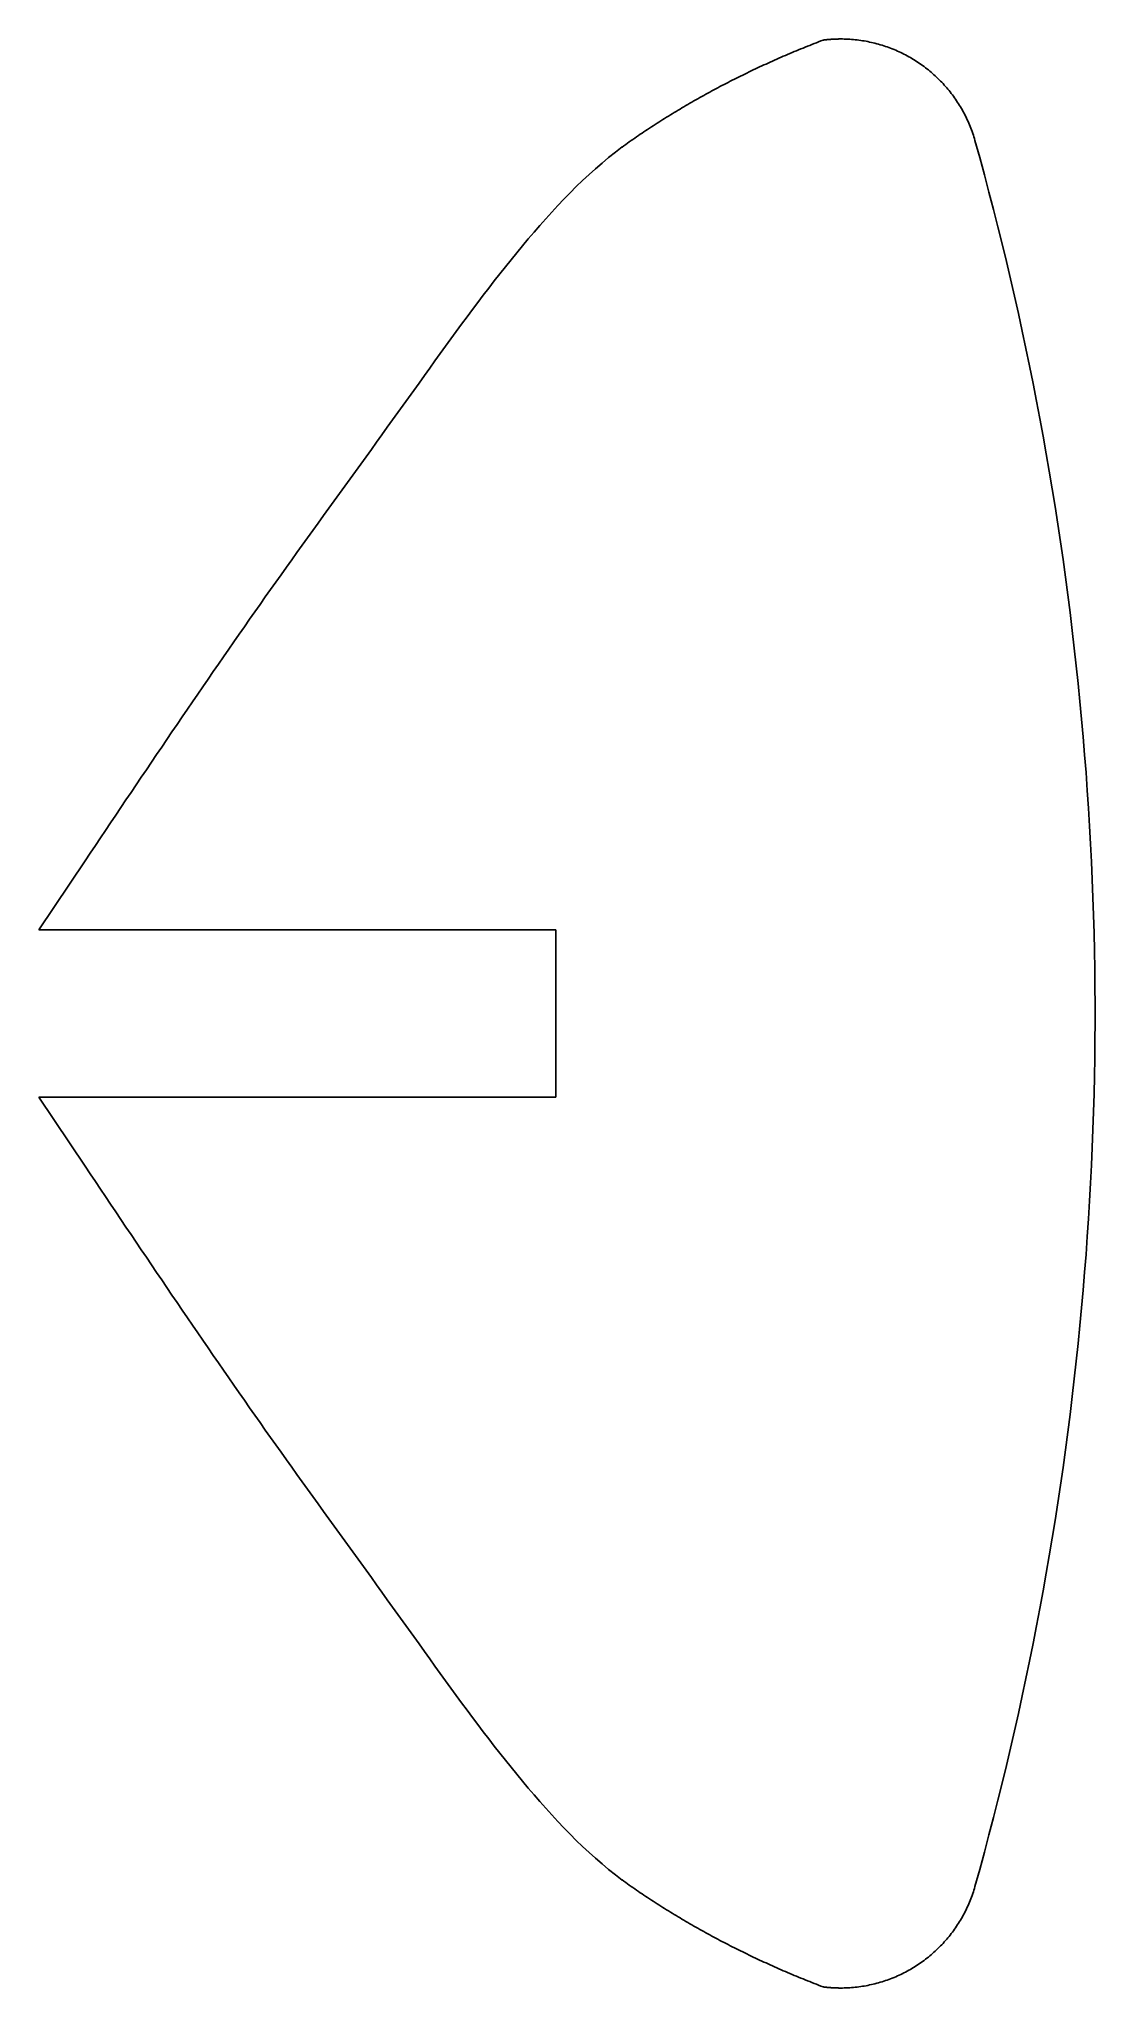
# Model space of a CAD drawing. Header units: metres. Extents: x 860.2 to 898.1, y -35 to 35.
import ezdxf

# ---------------------------------------------------------------- set-up
doc = ezdxf.new("R2010")
doc.units = ezdxf.units.M

msp = doc.modelspace()

# ---------------------------------------------------------------- linework, layer by layer
for p, q in [((886.742, 34.306), (886.665, 34.271)), ((886.82, 34.34), (886.742, 34.306)), ((886.898, 34.374), (886.82, 34.34)), ((886.976, 34.407), (886.898, 34.374)), ((887.055, 34.441), (886.976, 34.407)), ((887.133, 34.474), (887.055, 34.441)), ((887.212, 34.508), (887.133, 34.474)), ((887.291, 34.541), (887.212, 34.508)), ((887.369, 34.574), (887.291, 34.541)), ((887.448, 34.607), (887.369, 34.574)), ((887.528, 34.639), (887.448, 34.607)), ((887.607, 34.672), (887.528, 34.639)), ((887.686, 34.704), (887.607, 34.672)), ((887.766, 34.736), (887.686, 34.704)), ((887.846, 34.768), (887.766, 34.736)), ((887.926, 34.8), (887.846, 34.768)), ((888.006, 34.831), (887.926, 34.8)), ((888.086, 34.863), (888.006, 34.831)), ((888.166, 34.894), (888.086, 34.863)), ((888.246, 34.925), (888.166, 34.894)), ((888.327, 34.956), (888.246, 34.925)), ((888.327, 34.956), (888.333, 34.957)), ((888.333, 34.957), (888.34, 34.958)), ((888.34, 34.958), (888.346, 34.959)), ((888.346, 34.959), (888.352, 34.959)), ((888.352, 34.959), (888.359, 34.96)), ((888.359, 34.96), (888.365, 34.961)), ((888.365, 34.961), (888.371, 34.962)), ((888.371, 34.962), (888.378, 34.962)), ((888.378, 34.962), (888.384, 34.963)), ((888.384, 34.963), (888.39, 34.964)), ((888.39, 34.964), (888.397, 34.965)), ((888.397, 34.965), (888.403, 34.965)), ((888.403, 34.965), (888.41, 34.966)), ((888.41, 34.966), (888.416, 34.967)), ((888.416, 34.967), (888.422, 34.967)), ((888.422, 34.967), (888.429, 34.968)), ((888.429, 34.968), (888.435, 34.969)), ((888.435, 34.969), (888.441, 34.969)), ((888.441, 34.969), (888.448, 34.97)), ((888.448, 34.97), (888.454, 34.971)), ((888.454, 34.971), (888.46, 34.971)), ((888.46, 34.971), (888.467, 34.972)), ((888.467, 34.972), (888.473, 34.973)), ((888.473, 34.973), (888.48, 34.973)), ((888.48, 34.973), (888.486, 34.974)), ((888.486, 34.974), (888.492, 34.974)), ((888.492, 34.974), (888.499, 34.975)), ((888.499, 34.975), (888.505, 34.976)), ((888.505, 34.976), (888.511, 34.976)), ((888.511, 34.976), (888.518, 34.977)), ((888.518, 34.977), (888.524, 34.977)), ((888.524, 34.977), (888.531, 34.978)), ((888.531, 34.978), (888.537, 34.978)), ((888.537, 34.978), (888.543, 34.979)), ((888.543, 34.979), (888.55, 34.979)), ((888.55, 34.979), (888.556, 34.98)), ((888.556, 34.98), (888.562, 34.98)), ((888.562, 34.98), (888.569, 34.981)), ((888.569, 34.981), (888.575, 34.981)), ((888.575, 34.981), (888.582, 34.982)), ((888.582, 34.982), (888.588, 34.982)), ((888.588, 34.982), (888.594, 34.983)), ((888.594, 34.983), (888.601, 34.983)), ((888.601, 34.983), (888.607, 34.984)), ((888.607, 34.984), (888.614, 34.984)), ((888.614, 34.984), (888.62, 34.985)), ((888.62, 34.985), (888.626, 34.985)), ((888.626, 34.985), (888.633, 34.986)), ((888.633, 34.986), (888.639, 34.986)), ((888.639, 34.986), (888.645, 34.986)), ((888.645, 34.986), (888.652, 34.987)), ((888.652, 34.987), (888.658, 34.987)), ((888.658, 34.987), (888.665, 34.988)), ((888.665, 34.988), (888.671, 34.988)), ((888.671, 34.988), (888.677, 34.988)), ((888.677, 34.988), (888.684, 34.989)), ((888.684, 34.989), (888.69, 34.989)), ((888.69, 34.989), (888.697, 34.989)), ((888.697, 34.989), (888.703, 34.99)), ((888.703, 34.99), (888.709, 34.99)), ((888.709, 34.99), (888.716, 34.99)), ((888.716, 34.99), (888.722, 34.991)), ((888.722, 34.991), (888.729, 34.991)), ((888.729, 34.991), (888.735, 34.991)), ((888.735, 34.991), (888.741, 34.991)), ((888.741, 34.991), (888.748, 34.992)), ((888.748, 34.992), (888.754, 34.992)), ((888.754, 34.992), (888.761, 34.992)), ((888.761, 34.992), (888.767, 34.992)), ((888.767, 34.992), (888.773, 34.993)), ((888.773, 34.993), (888.78, 34.993)), ((888.78, 34.993), (888.786, 34.993)), ((888.786, 34.993), (888.793, 34.993)), ((888.793, 34.993), (888.799, 34.994)), ((888.799, 34.994), (888.805, 34.994)), ((888.805, 34.994), (888.812, 34.994)), ((888.812, 34.994), (888.818, 34.994)), ((888.818, 34.994), (888.825, 34.994)), ((888.825, 34.994), (888.831, 34.995)), ((888.831, 34.995), (888.837, 34.995)), ((888.837, 34.995), (888.844, 34.995)), ((888.844, 34.995), (888.85, 34.995)), ((888.85, 34.995), (888.857, 34.995)), ((888.857, 34.995), (888.863, 34.995)), ((888.863, 34.995), (888.869, 34.995)), ((888.869, 34.995), (888.876, 34.995)), ((888.876, 34.995), (888.882, 34.996)), ((888.882, 34.996), (888.889, 34.996)), ((888.889, 34.996), (888.895, 34.996)), ((888.895, 34.996), (888.901, 34.996)), ((888.901, 34.996), (888.908, 34.996)), ((888.908, 34.996), (888.914, 34.996)), ((888.914, 34.996), (888.921, 34.996)), ((888.921, 34.996), (888.927, 34.996)), ((888.927, 34.996), (888.933, 34.996)), ((888.933, 34.996), (888.94, 34.996)), ((888.94, 34.996), (888.946, 34.996)), ((888.946, 34.996), (888.953, 34.996)), ((888.953, 34.996), (888.959, 34.996)), ((888.959, 34.996), (889.024, 34.996)), ((889.024, 34.996), (889.09, 34.994)), ((889.09, 34.994), (889.155, 34.992)), ((889.155, 34.992), (889.221, 34.989)), ((889.221, 34.989), (889.286, 34.985)), ((889.286, 34.985), (889.351, 34.981)), ((889.351, 34.981), (889.417, 34.975)), ((889.417, 34.975), (889.482, 34.969)), ((889.482, 34.969), (889.547, 34.962)), ((889.547, 34.962), (889.612, 34.953)), ((889.612, 34.953), (889.677, 34.944)), ((889.677, 34.944), (889.742, 34.935)), ((889.742, 34.935), (889.806, 34.924)), ((889.806, 34.924), (889.871, 34.913)), ((889.871, 34.913), (889.935, 34.9)), ((889.935, 34.9), (889.999, 34.887)), ((889.999, 34.887), (890.063, 34.873)), ((890.063, 34.873), (890.127, 34.858)), ((890.127, 34.858), (890.19, 34.843)), ((890.19, 34.843), (890.254, 34.826)), ((890.254, 34.826), (890.317, 34.809)), ((890.317, 34.809), (890.38, 34.791)), ((890.38, 34.791), (890.443, 34.772)), ((890.443, 34.772), (890.505, 34.752)), ((890.505, 34.752), (890.567, 34.731)), ((890.567, 34.731), (890.629, 34.71)), ((890.629, 34.71), (890.691, 34.687)), ((890.691, 34.687), (890.752, 34.664)), ((890.752, 34.664), (890.813, 34.641)), ((890.813, 34.641), (890.874, 34.616)), ((890.874, 34.616), (890.934, 34.591)), ((890.934, 34.591), (890.994, 34.564)), ((890.994, 34.564), (891.054, 34.537)), ((891.054, 34.537), (891.113, 34.51)), ((891.113, 34.51), (891.172, 34.481)), ((891.172, 34.481), (891.23, 34.452)), ((891.23, 34.452), (891.289, 34.422)), ((891.289, 34.422), (891.346, 34.391)), ((891.346, 34.391), (891.404, 34.359)), ((891.404, 34.359), (891.461, 34.327)), ((891.461, 34.327), (891.517, 34.294)), ((885.292, 33.626), (885.217, 33.589)), ((885.367, 33.664), (885.292, 33.626)), ((885.442, 33.701), (885.367, 33.664)), ((885.517, 33.737), (885.442, 33.701)), ((885.592, 33.774), (885.517, 33.737)), ((885.668, 33.811), (885.592, 33.774)), ((885.744, 33.847), (885.668, 33.811)), ((885.82, 33.883), (885.744, 33.847)), ((885.896, 33.919), (885.82, 33.883)), ((885.972, 33.955), (885.896, 33.919)), ((886.048, 33.991), (885.972, 33.955)), ((886.125, 34.027), (886.048, 33.991)), ((886.201, 34.062), (886.125, 34.027)), ((886.278, 34.097), (886.201, 34.062)), ((886.355, 34.132), (886.278, 34.097)), ((886.432, 34.167), (886.355, 34.132)), ((886.51, 34.202), (886.432, 34.167)), ((886.587, 34.237), (886.51, 34.202)), ((886.665, 34.271), (886.587, 34.237)), ((891.517, 34.294), (891.573, 34.26)), ((891.573, 34.26), (891.629, 34.226)), ((891.629, 34.226), (891.684, 34.19)), ((891.684, 34.19), (891.739, 34.154)), ((891.739, 34.154), (891.793, 34.118)), ((891.793, 34.118), (891.847, 34.08)), ((891.847, 34.08), (891.9, 34.042)), ((891.9, 34.042), (891.953, 34.004)), ((891.953, 34.004), (892.005, 33.964)), ((892.005, 33.964), (892.057, 33.924)), ((892.057, 33.924), (892.108, 33.883)), ((892.108, 33.883), (892.159, 33.842)), ((892.159, 33.842), (892.209, 33.799)), ((892.209, 33.799), (892.259, 33.757)), ((892.259, 33.757), (892.308, 33.713)), ((892.308, 33.713), (892.356, 33.669)), ((892.356, 33.669), (892.404, 33.624)), ((892.404, 33.624), (892.451, 33.579)), ((883.971, 32.93), (883.899, 32.89)), ((884.043, 32.97), (883.971, 32.93)), ((884.115, 33.01), (884.043, 32.97)), ((884.187, 33.05), (884.115, 33.01)), ((884.26, 33.089), (884.187, 33.05)), ((884.332, 33.129), (884.26, 33.089)), ((884.405, 33.168), (884.332, 33.129)), ((884.478, 33.207), (884.405, 33.168)), ((884.551, 33.246), (884.478, 33.207)), ((884.625, 33.285), (884.551, 33.246)), ((884.698, 33.323), (884.625, 33.285)), ((884.772, 33.362), (884.698, 33.323)), ((884.845, 33.4), (884.772, 33.362)), ((884.919, 33.438), (884.845, 33.4)), ((884.994, 33.476), (884.919, 33.438)), ((885.068, 33.514), (884.994, 33.476)), ((885.142, 33.551), (885.068, 33.514)), ((885.217, 33.589), (885.142, 33.551)), ((892.451, 33.579), (892.498, 33.533)), ((892.498, 33.533), (892.544, 33.487)), ((892.544, 33.487), (892.589, 33.44)), ((892.589, 33.44), (892.634, 33.392)), ((892.634, 33.392), (892.678, 33.343)), ((892.678, 33.343), (892.722, 33.295)), ((892.722, 33.295), (892.765, 33.245)), ((892.765, 33.245), (892.807, 33.195)), ((892.807, 33.195), (892.849, 33.145)), ((892.849, 33.145), (892.89, 33.093)), ((892.89, 33.093), (892.93, 33.042)), ((892.93, 33.042), (892.97, 32.99)), ((892.97, 32.99), (893.008, 32.937)), ((893.008, 32.937), (893.047, 32.884)), ((882.775, 32.227), (882.706, 32.184)), ((882.844, 32.27), (882.775, 32.227)), ((882.913, 32.312), (882.844, 32.27)), ((882.982, 32.354), (882.913, 32.312)), ((883.052, 32.396), (882.982, 32.354)), ((883.121, 32.438), (883.052, 32.396)), ((883.191, 32.48), (883.121, 32.438)), ((883.261, 32.522), (883.191, 32.48)), ((883.331, 32.563), (883.261, 32.522)), ((883.402, 32.605), (883.331, 32.563)), ((883.472, 32.646), (883.402, 32.605)), ((883.543, 32.687), (883.472, 32.646)), ((883.614, 32.728), (883.543, 32.687)), ((883.685, 32.769), (883.614, 32.728)), ((883.756, 32.809), (883.685, 32.769)), ((883.827, 32.85), (883.756, 32.809)), ((883.899, 32.89), (883.827, 32.85)), ((893.047, 32.884), (893.084, 32.83)), ((893.084, 32.83), (893.121, 32.776)), ((893.121, 32.776), (893.157, 32.721)), ((893.157, 32.721), (893.193, 32.666)), ((893.193, 32.666), (893.227, 32.611)), ((893.227, 32.611), (893.261, 32.555)), ((893.261, 32.555), (893.294, 32.498)), ((893.294, 32.498), (893.327, 32.442)), ((893.327, 32.442), (893.359, 32.384)), ((893.359, 32.384), (893.39, 32.327)), ((893.39, 32.327), (893.42, 32.268)), ((893.42, 32.268), (893.449, 32.21)), ((893.449, 32.21), (893.478, 32.151)), ((881.698, 31.527), (881.632, 31.482)), ((881.763, 31.572), (881.698, 31.527)), ((881.83, 31.617), (881.763, 31.572)), ((881.896, 31.661), (881.83, 31.617)), ((881.962, 31.706), (881.896, 31.661)), ((882.029, 31.75), (881.962, 31.706)), ((882.096, 31.794), (882.029, 31.75)), ((882.163, 31.838), (882.096, 31.794)), ((882.23, 31.882), (882.163, 31.838)), ((882.298, 31.925), (882.23, 31.882)), ((882.365, 31.969), (882.298, 31.925)), ((882.433, 32.012), (882.365, 31.969)), ((882.501, 32.056), (882.433, 32.012)), ((882.569, 32.099), (882.501, 32.056)), ((882.638, 32.142), (882.569, 32.099)), ((882.706, 32.184), (882.638, 32.142)), ((893.478, 32.151), (893.506, 32.092)), ((893.506, 32.092), (893.533, 32.032)), ((893.533, 32.032), (893.559, 31.972)), ((893.559, 31.972), (893.585, 31.912)), ((893.585, 31.912), (893.61, 31.851)), ((893.61, 31.851), (893.634, 31.791)), ((893.634, 31.791), (893.657, 31.729)), ((893.657, 31.729), (893.679, 31.668)), ((893.679, 31.668), (893.701, 31.606)), ((893.701, 31.606), (893.722, 31.544)), ((893.722, 31.544), (893.742, 31.481)), ((880.869, 30.931), (880.628, 30.739)), ((881.113, 31.119), (880.869, 30.931)), ((881.177, 31.164), (881.113, 31.117)), ((881.113, 31.119), (881.113, 31.117)), ((881.242, 31.209), (881.177, 31.164)), ((881.306, 31.255), (881.242, 31.209)), ((881.371, 31.301), (881.306, 31.255)), ((881.436, 31.346), (881.371, 31.301)), ((881.501, 31.392), (881.436, 31.346)), ((881.566, 31.437), (881.501, 31.392)), ((881.632, 31.482), (881.566, 31.437)), ((893.742, 31.481), (893.761, 31.419)), ((893.761, 31.419), (893.779, 31.356)), ((893.779, 31.356), (893.951, 30.738)), ((879.924, 30.127), (879.695, 29.913)), ((880.156, 30.337), (879.924, 30.127)), ((880.391, 30.54), (880.156, 30.337)), ((880.628, 30.739), (880.391, 30.54)), ((893.951, 30.738), (894.119, 30.119)), ((894.119, 30.119), (894.283, 29.499)), ((879.245, 29.471), (879.023, 29.244)), ((879.468, 29.694), (879.245, 29.471)), ((879.695, 29.913), (879.468, 29.694)), ((894.283, 29.499), (894.444, 28.878)), ((878.588, 28.779), (878.373, 28.542)), ((878.804, 29.013), (878.588, 28.779)), ((879.023, 29.244), (878.804, 29.013)), ((894.444, 28.878), (894.602, 28.256)), ((877.95, 28.059), (877.742, 27.815)), ((878.161, 28.302), (877.95, 28.059)), ((878.373, 28.542), (878.161, 28.302)), ((894.602, 28.256), (894.756, 27.634)), ((877.33, 27.32), (877.126, 27.07)), ((877.535, 27.568), (877.33, 27.32)), ((877.742, 27.815), (877.535, 27.568)), ((894.756, 27.634), (894.907, 27.01)), ((876.924, 26.818), (876.723, 26.564)), ((877.126, 27.07), (876.924, 26.818)), ((894.907, 27.01), (895.054, 26.386)), ((876.326, 26.053), (876.129, 25.796)), ((876.524, 26.31), (876.326, 26.053)), ((876.723, 26.564), (876.524, 26.31)), ((895.054, 26.386), (895.198, 25.761)), ((875.738, 25.277), (875.544, 25.016)), ((875.933, 25.537), (875.738, 25.277)), ((876.129, 25.796), (875.933, 25.537)), ((895.198, 25.761), (895.339, 25.135)), ((875.351, 24.755), (875.158, 24.492)), ((875.544, 25.016), (875.351, 24.755)), ((895.339, 25.135), (895.476, 24.509)), ((895.476, 24.509), (895.609, 23.881)), ((874.775, 23.965), (874.584, 23.701)), ((874.966, 24.229), (874.775, 23.965)), ((875.158, 24.492), (874.966, 24.229)), ((895.609, 23.881), (895.74, 23.253)), ((874.203, 23.171), (874.013, 22.906)), ((874.393, 23.436), (874.203, 23.171)), ((874.584, 23.701), (874.393, 23.436)), ((895.74, 23.253), (895.866, 22.624)), ((873.823, 22.64), (873.633, 22.375)), ((874.013, 22.906), (873.823, 22.64)), ((895.866, 22.624), (895.989, 21.995)), ((873.253, 21.844), (873.063, 21.579)), ((873.443, 22.11), (873.253, 21.844)), ((873.633, 22.375), (873.443, 22.11)), ((895.989, 21.995), (896.109, 21.365)), ((872.682, 21.05), (872.491, 20.785)), ((872.873, 21.315), (872.682, 21.05)), ((873.063, 21.579), (872.873, 21.315)), ((896.109, 21.365), (896.225, 20.734)), ((872.3, 20.521), (872.11, 20.257)), ((872.491, 20.785), (872.3, 20.521)), ((896.225, 20.734), (896.338, 20.103)), ((871.728, 19.728), (871.537, 19.464)), ((871.919, 19.992), (871.728, 19.728)), ((872.11, 20.257), (871.919, 19.992)), ((896.338, 20.103), (896.447, 19.471)), ((871.155, 18.936), (870.963, 18.672)), ((871.346, 19.2), (871.155, 18.936)), ((871.537, 19.464), (871.346, 19.2)), ((896.447, 19.471), (896.553, 18.838)), ((870.773, 18.408), (870.582, 18.143)), ((870.963, 18.672), (870.773, 18.408)), ((896.553, 18.838), (896.655, 18.205)), ((896.655, 18.205), (896.754, 17.571)), ((870.2, 17.614), (870.01, 17.35)), ((870.391, 17.879), (870.2, 17.614)), ((870.582, 18.143), (870.391, 17.879)), ((896.754, 17.571), (896.849, 16.937)), ((869.629, 16.82), (869.439, 16.555)), ((869.819, 17.085), (869.629, 16.82)), ((870.01, 17.35), (869.819, 17.085)), ((896.849, 16.937), (896.941, 16.302)), ((869.249, 16.29), (869.059, 16.024)), ((869.439, 16.555), (869.249, 16.29)), ((896.941, 16.302), (897.029, 15.667)), ((868.681, 15.492), (868.492, 15.226)), ((868.87, 15.758), (868.681, 15.492)), ((869.059, 16.024), (868.87, 15.758)), ((897.029, 15.667), (897.114, 15.031)), ((868.303, 14.959), (868.115, 14.692)), ((868.492, 15.226), (868.303, 14.959)), ((897.114, 15.031), (897.195, 14.395)), ((867.739, 14.157), (867.552, 13.889)), ((867.927, 14.425), (867.739, 14.157)), ((868.115, 14.692), (867.927, 14.425)), ((897.195, 14.395), (897.273, 13.758)), ((867.178, 13.352), (866.991, 13.084)), ((867.365, 13.621), (867.178, 13.352)), ((867.552, 13.889), (867.365, 13.621)), ((897.273, 13.758), (897.347, 13.121)), ((866.805, 12.814), (866.619, 12.545)), ((866.991, 13.084), (866.805, 12.814)), ((897.347, 13.121), (897.418, 12.483)), ((866.247, 12.006), (866.061, 11.736)), ((866.433, 12.276), (866.247, 12.006)), ((866.619, 12.545), (866.433, 12.276)), ((897.418, 12.483), (897.485, 11.845)), ((865.876, 11.466), (865.691, 11.195)), ((866.061, 11.736), (865.876, 11.466)), ((897.485, 11.845), (897.548, 11.207)), ((897.548, 11.207), (897.609, 10.569)), ((865.321, 10.654), (865.136, 10.383)), ((865.506, 10.925), (865.321, 10.654)), ((865.691, 11.195), (865.506, 10.925)), ((897.609, 10.569), (897.665, 9.93)), ((864.767, 9.841), (864.583, 9.57)), ((864.952, 10.112), (864.767, 9.841)), ((865.136, 10.383), (864.952, 10.112)), ((897.665, 9.93), (897.718, 9.29)), ((864.399, 9.299), (864.215, 9.027)), ((864.583, 9.57), (864.399, 9.299)), ((897.718, 9.29), (897.768, 8.651)), ((863.847, 8.484), (863.664, 8.212)), ((864.031, 8.756), (863.847, 8.484)), ((864.215, 9.027), (864.031, 8.756)), ((897.768, 8.651), (897.814, 8.011)), ((863.481, 7.94), (863.297, 7.668)), ((863.664, 8.212), (863.481, 7.94)), ((897.814, 8.011), (897.856, 7.371)), ((862.931, 7.123), (862.749, 6.85)), ((863.114, 7.395), (862.931, 7.123)), ((863.297, 7.668), (863.114, 7.395)), ((897.856, 7.371), (897.895, 6.731)), ((862.384, 6.304), (862.202, 6.03)), ((862.566, 6.577), (862.384, 6.304)), ((862.749, 6.85), (862.566, 6.577)), ((897.895, 6.731), (897.93, 6.091)), ((862.019, 5.757), (861.838, 5.483)), ((862.202, 6.03), (862.019, 5.757)), ((897.93, 6.091), (897.962, 5.45)), ((860.177, 3), (861.838, 5.483)), ((897.962, 5.45), (897.991, 4.809)), ((897.991, 4.809), (898.015, 4.168)), ((898.015, 4.168), (898.037, 3.527)), ((898.037, 3.527), (898.054, 2.886)), ((878.73, 3), (860.177, 3)), ((878.73, 3), (878.73, -3)), ((898.054, 2.886), (898.069, 2.245)), ((898.069, 2.245), (898.079, 1.603)), ((898.079, 1.603), (898.086, 0.962)), ((898.086, 0.962), (898.09, 0.321)), ((898.09, 0.321), (898.09, -0.321)), ((898.09, -0.321), (898.086, -0.962)), ((898.086, -0.962), (898.079, -1.603)), ((898.079, -1.603), (898.069, -2.245)), ((898.069, -2.245), (898.054, -2.886)), ((861.838, -5.483), (860.177, -3)), ((878.73, -3), (860.177, -3)), ((898.054, -2.886), (898.037, -3.527)), ((898.015, -4.168), (897.991, -4.809)), ((898.037, -3.527), (898.015, -4.168)), ((897.991, -4.809), (897.962, -5.45)), ((862.019, -5.757), (861.838, -5.483)), ((897.962, -5.45), (897.93, -6.091)), ((862.202, -6.03), (862.019, -5.757)), ((862.384, -6.304), (862.202, -6.03)), ((897.93, -6.091), (897.895, -6.731)), ((862.566, -6.577), (862.384, -6.304)), ((862.749, -6.85), (862.566, -6.577)), ((862.931, -7.123), (862.749, -6.85)), ((897.895, -6.731), (897.856, -7.371)), ((863.114, -7.395), (862.931, -7.123)), ((863.297, -7.668), (863.114, -7.395)), ((863.481, -7.94), (863.297, -7.668)), ((897.856, -7.371), (897.814, -8.011)), ((863.664, -8.212), (863.481, -7.94)), ((863.847, -8.484), (863.664, -8.212)), ((897.814, -8.011), (897.768, -8.651)), ((864.031, -8.756), (863.847, -8.484)), ((864.215, -9.027), (864.031, -8.756)), ((864.399, -9.299), (864.215, -9.027)), ((897.768, -8.651), (897.718, -9.29)), ((864.583, -9.57), (864.399, -9.299)), ((864.767, -9.841), (864.583, -9.57)), ((897.718, -9.29), (897.665, -9.93)), ((864.952, -10.112), (864.767, -9.841)), ((865.136, -10.383), (864.952, -10.112)), ((865.321, -10.654), (865.136, -10.383)), ((897.665, -9.93), (897.609, -10.569)), ((865.506, -10.925), (865.321, -10.654)), ((865.691, -11.195), (865.506, -10.925)), ((865.876, -11.466), (865.691, -11.195)), ((897.609, -10.569), (897.548, -11.207)), ((866.061, -11.736), (865.876, -11.466)), ((866.247, -12.006), (866.061, -11.736)), ((897.485, -11.845), (897.418, -12.483)), ((897.548, -11.207), (897.485, -11.845)), ((866.433, -12.276), (866.247, -12.006)), ((866.619, -12.545), (866.433, -12.276)), ((866.805, -12.814), (866.619, -12.545)), ((897.418, -12.483), (897.347, -13.121)), ((866.991, -13.084), (866.805, -12.814)), ((867.178, -13.352), (866.991, -13.084)), ((897.347, -13.121), (897.273, -13.758)), ((867.365, -13.621), (867.178, -13.352)), ((867.552, -13.889), (867.365, -13.621)), ((867.739, -14.157), (867.552, -13.889)), ((897.273, -13.758), (897.195, -14.395)), ((867.927, -14.425), (867.739, -14.157)), ((868.115, -14.692), (867.927, -14.425)), ((868.303, -14.959), (868.115, -14.692)), ((897.195, -14.395), (897.114, -15.031)), ((868.492, -15.226), (868.303, -14.959)), ((868.681, -15.492), (868.492, -15.226)), ((897.114, -15.031), (897.029, -15.667)), ((868.87, -15.758), (868.681, -15.492)), ((869.059, -16.024), (868.87, -15.758)), ((869.249, -16.29), (869.059, -16.024)), ((897.029, -15.667), (896.941, -16.302)), ((869.439, -16.555), (869.249, -16.29)), ((869.629, -16.82), (869.439, -16.555)), ((896.941, -16.302), (896.849, -16.937)), ((869.819, -17.085), (869.629, -16.82)), ((870.01, -17.35), (869.819, -17.085)), ((870.2, -17.614), (870.01, -17.35)), ((896.849, -16.937), (896.754, -17.571)), ((870.391, -17.879), (870.2, -17.614)), ((870.582, -18.143), (870.391, -17.879)), ((870.773, -18.408), (870.582, -18.143)), ((896.754, -17.571), (896.655, -18.205)), ((870.963, -18.672), (870.773, -18.408)), ((871.155, -18.936), (870.963, -18.672)), ((896.553, -18.838), (896.447, -19.471)), ((896.655, -18.205), (896.553, -18.838)), ((871.346, -19.2), (871.155, -18.936)), ((871.537, -19.464), (871.346, -19.2)), ((871.728, -19.728), (871.537, -19.464)), ((896.447, -19.471), (896.338, -20.103)), ((871.919, -19.992), (871.728, -19.728)), ((872.11, -20.257), (871.919, -19.992)), ((872.3, -20.521), (872.11, -20.257)), ((896.338, -20.103), (896.225, -20.734)), ((872.491, -20.785), (872.3, -20.521)), ((872.682, -21.05), (872.491, -20.785)), ((896.225, -20.734), (896.109, -21.365)), ((872.873, -21.315), (872.682, -21.05)), ((873.063, -21.579), (872.873, -21.315)), ((873.253, -21.844), (873.063, -21.579)), ((896.109, -21.365), (895.989, -21.995)), ((873.443, -22.11), (873.253, -21.844)), ((873.633, -22.375), (873.443, -22.11)), ((873.823, -22.64), (873.633, -22.375)), ((895.989, -21.995), (895.866, -22.624)), ((874.013, -22.906), (873.823, -22.64)), ((874.203, -23.171), (874.013, -22.906)), ((895.866, -22.624), (895.74, -23.253)), ((874.393, -23.436), (874.203, -23.171)), ((874.584, -23.701), (874.393, -23.436)), ((874.775, -23.965), (874.584, -23.701)), ((895.74, -23.253), (895.609, -23.881)), ((874.966, -24.229), (874.775, -23.965)), ((875.158, -24.492), (874.966, -24.229)), ((875.351, -24.755), (875.158, -24.492)), ((895.609, -23.881), (895.476, -24.509)), ((875.544, -25.016), (875.351, -24.755)), ((875.738, -25.277), (875.544, -25.016)), ((895.339, -25.135), (895.198, -25.761)), ((895.476, -24.509), (895.339, -25.135)), ((875.933, -25.537), (875.738, -25.277)), ((876.129, -25.796), (875.933, -25.537)), ((876.326, -26.053), (876.129, -25.796)), ((895.198, -25.761), (895.054, -26.386)), ((876.524, -26.31), (876.326, -26.053)), ((876.723, -26.564), (876.524, -26.31)), ((876.924, -26.818), (876.723, -26.564)), ((895.054, -26.386), (894.907, -27.01)), ((877.126, -27.07), (876.924, -26.818)), ((877.33, -27.32), (877.126, -27.07)), ((894.907, -27.01), (894.756, -27.634)), ((877.535, -27.568), (877.33, -27.32)), ((877.742, -27.815), (877.535, -27.568)), ((877.95, -28.059), (877.742, -27.815)), ((894.756, -27.634), (894.602, -28.256)), ((878.161, -28.302), (877.95, -28.059)), ((878.373, -28.542), (878.161, -28.302)), ((878.588, -28.779), (878.373, -28.542)), ((894.602, -28.256), (894.444, -28.878)), ((878.804, -29.013), (878.588, -28.779)), ((879.023, -29.244), (878.804, -29.013)), ((879.245, -29.471), (879.023, -29.244)), ((894.444, -28.878), (894.283, -29.499)), ((879.468, -29.694), (879.245, -29.471)), ((879.695, -29.913), (879.468, -29.694)), ((879.924, -30.127), (879.695, -29.913)), ((894.283, -29.499), (894.119, -30.119)), ((880.156, -30.337), (879.924, -30.127)), ((880.391, -30.54), (880.156, -30.337)), ((880.628, -30.739), (880.391, -30.54)), ((880.869, -30.931), (880.628, -30.739)), ((893.951, -30.738), (893.779, -31.356)), ((894.119, -30.119), (893.951, -30.738)), ((881.113, -31.119), (880.869, -30.931)), ((881.113, -31.117), (881.113, -31.119)), ((881.113, -31.117), (881.177, -31.164)), ((881.177, -31.164), (881.242, -31.209)), ((881.242, -31.209), (881.306, -31.255)), ((881.306, -31.255), (881.371, -31.301)), ((881.371, -31.301), (881.436, -31.346)), ((881.436, -31.346), (881.501, -31.392)), ((881.501, -31.392), (881.566, -31.437)), ((881.566, -31.437), (881.632, -31.482)), ((881.632, -31.482), (881.698, -31.527)), ((893.722, -31.544), (893.742, -31.481)), ((893.742, -31.481), (893.761, -31.419)), ((893.761, -31.419), (893.779, -31.356)), ((881.698, -31.527), (881.763, -31.572)), ((881.763, -31.572), (881.83, -31.617)), ((881.83, -31.617), (881.896, -31.661)), ((881.896, -31.661), (881.962, -31.706)), ((881.962, -31.706), (882.029, -31.75)), ((882.029, -31.75), (882.096, -31.794)), ((882.096, -31.794), (882.163, -31.838)), ((882.163, -31.838), (882.23, -31.882)), ((882.23, -31.882), (882.298, -31.925)), ((882.298, -31.925), (882.365, -31.969)), ((882.365, -31.969), (882.433, -32.012)), ((882.433, -32.012), (882.501, -32.056)), ((882.501, -32.056), (882.569, -32.099)), ((882.569, -32.099), (882.638, -32.142)), ((882.638, -32.142), (882.706, -32.184)), ((882.706, -32.184), (882.775, -32.227)), ((893.449, -32.21), (893.478, -32.151)), ((893.478, -32.151), (893.506, -32.092)), ((893.506, -32.092), (893.533, -32.032)), ((893.533, -32.032), (893.559, -31.972)), ((893.559, -31.972), (893.585, -31.912)), ((893.585, -31.912), (893.61, -31.851)), ((893.61, -31.851), (893.634, -31.791)), ((893.634, -31.791), (893.657, -31.729)), ((893.657, -31.729), (893.679, -31.668)), ((893.679, -31.668), (893.701, -31.606)), ((893.701, -31.606), (893.722, -31.544)), ((882.775, -32.227), (882.844, -32.27)), ((882.844, -32.27), (882.913, -32.312)), ((882.913, -32.312), (882.982, -32.354)), ((882.982, -32.354), (883.052, -32.396)), ((883.052, -32.396), (883.121, -32.438)), ((883.121, -32.438), (883.191, -32.48)), ((883.191, -32.48), (883.261, -32.522)), ((883.261, -32.522), (883.331, -32.563)), ((883.331, -32.563), (883.402, -32.605)), ((883.402, -32.605), (883.472, -32.646)), ((883.472, -32.646), (883.543, -32.687)), ((883.543, -32.687), (883.614, -32.728)), ((883.614, -32.728), (883.685, -32.769)), ((883.685, -32.769), (883.756, -32.809)), ((883.756, -32.809), (883.827, -32.85)), ((883.827, -32.85), (883.899, -32.89)), ((883.899, -32.89), (883.971, -32.93)), ((893.008, -32.937), (893.047, -32.884)), ((893.047, -32.884), (893.084, -32.83)), ((893.084, -32.83), (893.121, -32.776)), ((893.121, -32.776), (893.157, -32.721)), ((893.157, -32.721), (893.193, -32.666)), ((893.193, -32.666), (893.227, -32.611)), ((893.227, -32.611), (893.261, -32.555)), ((893.261, -32.555), (893.294, -32.498)), ((893.294, -32.498), (893.327, -32.442)), ((893.327, -32.442), (893.359, -32.384)), ((893.359, -32.384), (893.39, -32.327)), ((893.39, -32.327), (893.42, -32.268)), ((893.42, -32.268), (893.449, -32.21)), ((883.971, -32.93), (884.043, -32.97)), ((884.043, -32.97), (884.115, -33.01)), ((884.115, -33.01), (884.187, -33.05)), ((884.187, -33.05), (884.26, -33.089)), ((884.26, -33.089), (884.332, -33.129)), ((884.332, -33.129), (884.405, -33.168)), ((884.405, -33.168), (884.478, -33.207)), ((884.478, -33.207), (884.551, -33.246)), ((884.551, -33.246), (884.625, -33.285)), ((884.625, -33.285), (884.698, -33.323)), ((884.698, -33.323), (884.772, -33.362)), ((884.772, -33.362), (884.845, -33.4)), ((884.845, -33.4), (884.919, -33.438)), ((884.919, -33.438), (884.994, -33.476)), ((884.994, -33.476), (885.068, -33.514)), ((885.068, -33.514), (885.142, -33.551)), ((885.142, -33.551), (885.217, -33.589)), ((885.217, -33.589), (885.292, -33.626)), ((892.404, -33.624), (892.451, -33.579)), ((892.451, -33.579), (892.498, -33.533)), ((892.498, -33.533), (892.544, -33.487)), ((892.544, -33.487), (892.589, -33.44)), ((892.589, -33.44), (892.634, -33.392)), ((892.634, -33.392), (892.678, -33.343)), ((892.678, -33.343), (892.722, -33.295)), ((892.722, -33.295), (892.765, -33.245)), ((892.765, -33.245), (892.807, -33.195)), ((892.807, -33.195), (892.849, -33.145)), ((892.849, -33.145), (892.89, -33.093)), ((892.89, -33.093), (892.93, -33.042)), ((892.93, -33.042), (892.97, -32.99)), ((892.97, -32.99), (893.008, -32.937)), ((885.292, -33.626), (885.367, -33.664)), ((885.367, -33.664), (885.442, -33.701)), ((885.442, -33.701), (885.517, -33.737)), ((885.517, -33.737), (885.592, -33.774)), ((885.592, -33.774), (885.668, -33.811)), ((885.668, -33.811), (885.744, -33.847)), ((885.744, -33.847), (885.82, -33.883)), ((885.82, -33.883), (885.896, -33.919)), ((885.896, -33.919), (885.972, -33.955)), ((885.972, -33.955), (886.048, -33.991)), ((886.048, -33.991), (886.125, -34.027)), ((886.125, -34.027), (886.201, -34.062)), ((886.201, -34.062), (886.278, -34.097)), ((886.278, -34.097), (886.355, -34.132)), ((886.355, -34.132), (886.432, -34.167)), ((886.432, -34.167), (886.51, -34.202)), ((886.51, -34.202), (886.587, -34.237)), ((886.587, -34.237), (886.665, -34.271)), ((886.665, -34.271), (886.742, -34.306)), ((891.461, -34.327), (891.517, -34.294)), ((891.517, -34.294), (891.573, -34.26)), ((891.573, -34.26), (891.629, -34.226)), ((891.629, -34.226), (891.684, -34.19)), ((891.684, -34.19), (891.739, -34.154)), ((891.739, -34.154), (891.793, -34.118)), ((891.793, -34.118), (891.847, -34.08)), ((891.847, -34.08), (891.9, -34.042)), ((891.9, -34.042), (891.953, -34.004)), ((891.953, -34.004), (892.005, -33.964)), ((892.005, -33.964), (892.057, -33.924)), ((892.057, -33.924), (892.108, -33.883)), ((892.108, -33.883), (892.159, -33.842)), ((892.159, -33.842), (892.209, -33.799)), ((892.209, -33.799), (892.259, -33.757)), ((892.259, -33.757), (892.308, -33.713)), ((892.308, -33.713), (892.356, -33.669)), ((892.356, -33.669), (892.404, -33.624)), ((886.742, -34.306), (886.82, -34.34)), ((886.82, -34.34), (886.898, -34.374)), ((886.898, -34.374), (886.976, -34.407)), ((886.976, -34.407), (887.055, -34.441)), ((887.055, -34.441), (887.133, -34.474)), ((887.133, -34.474), (887.212, -34.508)), ((887.212, -34.508), (887.291, -34.541)), ((887.291, -34.541), (887.369, -34.574)), ((887.369, -34.574), (887.448, -34.607)), ((887.448, -34.607), (887.528, -34.639)), ((887.528, -34.639), (887.607, -34.672)), ((887.607, -34.672), (887.686, -34.704)), ((887.686, -34.704), (887.766, -34.736)), ((887.766, -34.736), (887.846, -34.768)), ((887.846, -34.768), (887.926, -34.8)), ((887.926, -34.8), (888.006, -34.831)), ((888.006, -34.831), (888.086, -34.863)), ((888.086, -34.863), (888.166, -34.894)), ((888.166, -34.894), (888.246, -34.925)), ((888.246, -34.925), (888.327, -34.956)), ((888.327, -34.956), (888.333, -34.957)), ((888.333, -34.957), (888.34, -34.958)), ((888.34, -34.958), (888.346, -34.959)), ((888.346, -34.959), (888.352, -34.959)), ((888.352, -34.959), (888.359, -34.96)), ((888.359, -34.96), (888.365, -34.961)), ((888.365, -34.961), (888.371, -34.962)), ((888.371, -34.962), (888.378, -34.962)), ((888.378, -34.962), (888.384, -34.963)), ((888.384, -34.963), (888.39, -34.964)), ((888.39, -34.964), (888.397, -34.965)), ((888.397, -34.965), (888.403, -34.965)), ((888.403, -34.965), (888.41, -34.966)), ((888.41, -34.966), (888.416, -34.967)), ((888.416, -34.967), (888.422, -34.967)), ((888.422, -34.967), (888.429, -34.968)), ((888.429, -34.968), (888.435, -34.969)), ((888.435, -34.969), (888.441, -34.969)), ((888.441, -34.969), (888.448, -34.97)), ((888.448, -34.97), (888.454, -34.971)), ((888.454, -34.971), (888.46, -34.971)), ((888.46, -34.971), (888.467, -34.972)), ((888.467, -34.972), (888.473, -34.973)), ((888.473, -34.973), (888.48, -34.973)), ((888.48, -34.973), (888.486, -34.974)), ((888.486, -34.974), (888.492, -34.974)), ((888.492, -34.974), (888.499, -34.975)), ((888.499, -34.975), (888.505, -34.976)), ((888.505, -34.976), (888.511, -34.976)), ((888.511, -34.976), (888.518, -34.977)), ((888.518, -34.977), (888.524, -34.977)), ((888.524, -34.977), (888.531, -34.978)), ((888.531, -34.978), (888.537, -34.978)), ((888.537, -34.978), (888.543, -34.979)), ((888.543, -34.979), (888.55, -34.979)), ((888.55, -34.979), (888.556, -34.98)), ((888.556, -34.98), (888.562, -34.98)), ((888.562, -34.98), (888.569, -34.981)), ((888.569, -34.981), (888.575, -34.981)), ((888.575, -34.981), (888.582, -34.982)), ((888.582, -34.982), (888.588, -34.982)), ((888.588, -34.982), (888.594, -34.983)), ((888.594, -34.983), (888.601, -34.983)), ((888.601, -34.983), (888.607, -34.984)), ((888.607, -34.984), (888.614, -34.984)), ((888.614, -34.984), (888.62, -34.985)), ((888.62, -34.985), (888.626, -34.985)), ((888.626, -34.985), (888.633, -34.986)), ((888.633, -34.986), (888.639, -34.986)), ((888.639, -34.986), (888.645, -34.986)), ((888.645, -34.986), (888.652, -34.987)), ((888.652, -34.987), (888.658, -34.987)), ((888.658, -34.987), (888.665, -34.988)), ((888.665, -34.988), (888.671, -34.988)), ((888.671, -34.988), (888.677, -34.988)), ((888.677, -34.988), (888.684, -34.989)), ((888.684, -34.989), (888.69, -34.989)), ((888.69, -34.989), (888.697, -34.989)), ((888.697, -34.989), (888.703, -34.99)), ((888.703, -34.99), (888.709, -34.99)), ((888.709, -34.99), (888.716, -34.99)), ((888.716, -34.99), (888.722, -34.991)), ((888.722, -34.991), (888.729, -34.991)), ((888.729, -34.991), (888.735, -34.991)), ((888.735, -34.991), (888.741, -34.991)), ((888.741, -34.991), (888.748, -34.992)), ((888.748, -34.992), (888.754, -34.992)), ((888.754, -34.992), (888.761, -34.992)), ((888.761, -34.992), (888.767, -34.992)), ((888.767, -34.992), (888.773, -34.993)), ((888.773, -34.993), (888.78, -34.993)), ((888.78, -34.993), (888.786, -34.993)), ((888.786, -34.993), (888.793, -34.993)), ((888.793, -34.993), (888.799, -34.994)), ((888.799, -34.994), (888.805, -34.994)), ((888.805, -34.994), (888.812, -34.994)), ((888.812, -34.994), (888.818, -34.994)), ((888.818, -34.994), (888.825, -34.994)), ((888.825, -34.994), (888.831, -34.995)), ((888.831, -34.995), (888.837, -34.995)), ((888.837, -34.995), (888.844, -34.995)), ((888.844, -34.995), (888.85, -34.995)), ((888.85, -34.995), (888.857, -34.995)), ((888.857, -34.995), (888.863, -34.995)), ((888.863, -34.995), (888.869, -34.995)), ((888.869, -34.995), (888.876, -34.995)), ((888.876, -34.995), (888.882, -34.996)), ((888.882, -34.996), (888.889, -34.996)), ((888.889, -34.996), (888.895, -34.996)), ((888.895, -34.996), (888.901, -34.996)), ((888.901, -34.996), (888.908, -34.996)), ((888.908, -34.996), (888.914, -34.996)), ((888.914, -34.996), (888.921, -34.996)), ((888.921, -34.996), (888.927, -34.996)), ((888.927, -34.996), (888.933, -34.996)), ((888.933, -34.996), (888.94, -34.996)), ((888.94, -34.996), (888.946, -34.996)), ((888.946, -34.996), (888.953, -34.996)), ((888.953, -34.996), (888.959, -34.996)), ((888.959, -34.996), (889.024, -34.996)), ((889.024, -34.996), (889.09, -34.994)), ((889.09, -34.994), (889.155, -34.992)), ((889.155, -34.992), (889.221, -34.989)), ((889.221, -34.989), (889.286, -34.985)), ((889.286, -34.985), (889.351, -34.981)), ((889.351, -34.981), (889.417, -34.975)), ((889.417, -34.975), (889.482, -34.969)), ((889.482, -34.969), (889.547, -34.962)), ((889.547, -34.962), (889.612, -34.953)), ((889.612, -34.953), (889.677, -34.944)), ((889.677, -34.944), (889.742, -34.935)), ((889.742, -34.935), (889.806, -34.924)), ((889.806, -34.924), (889.871, -34.913)), ((889.871, -34.913), (889.935, -34.9)), ((889.935, -34.9), (889.999, -34.887)), ((889.999, -34.887), (890.063, -34.873)), ((890.063, -34.873), (890.127, -34.858)), ((890.127, -34.858), (890.19, -34.843)), ((890.19, -34.843), (890.254, -34.826)), ((890.254, -34.826), (890.317, -34.809)), ((890.317, -34.809), (890.38, -34.791)), ((890.38, -34.791), (890.443, -34.772)), ((890.443, -34.772), (890.505, -34.752)), ((890.505, -34.752), (890.567, -34.731)), ((890.567, -34.731), (890.629, -34.71)), ((890.629, -34.71), (890.691, -34.687)), ((890.691, -34.687), (890.752, -34.664)), ((890.752, -34.664), (890.813, -34.641)), ((890.813, -34.641), (890.874, -34.616)), ((890.874, -34.616), (890.934, -34.591)), ((890.934, -34.591), (890.994, -34.564)), ((890.994, -34.564), (891.054, -34.537)), ((891.054, -34.537), (891.113, -34.51)), ((891.113, -34.51), (891.172, -34.481)), ((891.172, -34.481), (891.23, -34.452)), ((891.23, -34.452), (891.289, -34.422)), ((891.289, -34.422), (891.346, -34.391)), ((891.346, -34.391), (891.404, -34.359)), ((891.404, -34.359), (891.461, -34.327))]:
    msp.add_line(p, q)

doc.saveas('drawing.dxf')
